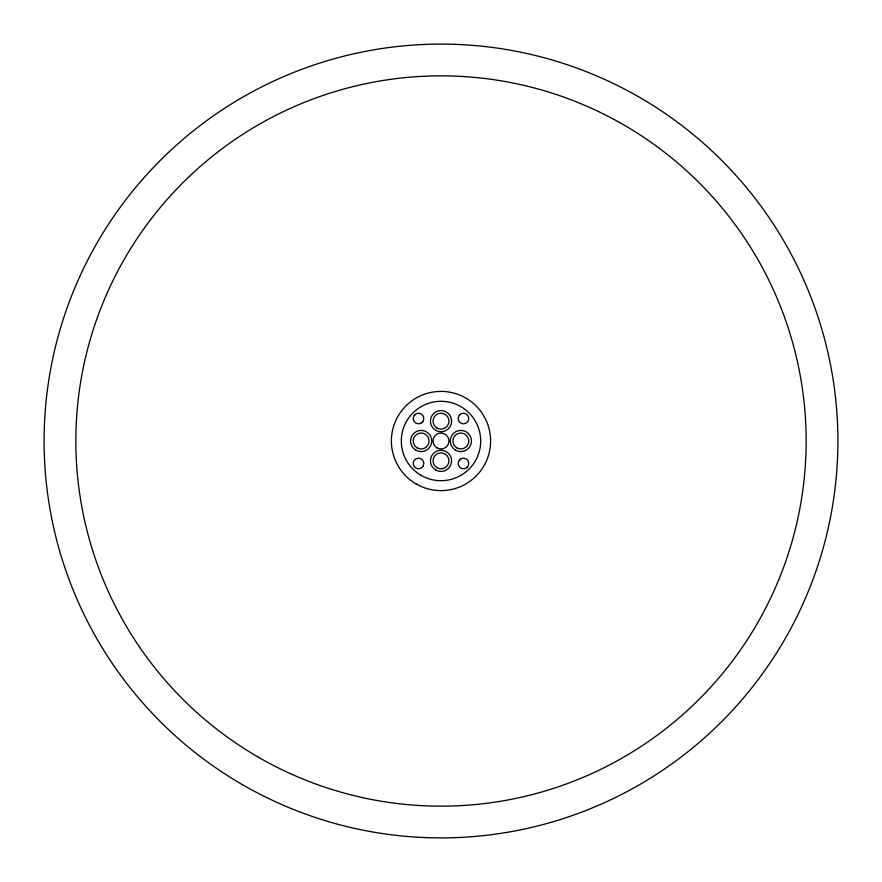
<?xml version="1.0" encoding="UTF-8"?>
<svg xmlns="http://www.w3.org/2000/svg" width="882" height="882" viewBox="0 0 882 882"><rect width="100%" height="100%" fill="white"/><g stroke="black" fill="none" stroke-linecap="round" stroke-linejoin="round"><path stroke-width="1.32" d="M414.297 415.389L415.268 414.397A5.292 5.292 0 0 1 422.698 415.268L423.404 416.447A5.292 5.292 0 0 1 415.389 422.798L414.397 421.828A5.292 5.292 0 0 1 415.268 414.397M421.828 422.698L422.798 421.706M459.313 460.161L460.305 459.202M466.6 467.703L467.592 466.743A5.292 5.292 0 0 0 466.743 459.313L465.564 458.596A5.292 5.292 0 0 0 459.202 466.6L460.161 467.592A5.292 5.292 0 0 0 467.592 466.743M423.184 466.016L422.357 467.129A5.292 5.292 0 0 1 414.871 467.262A5.292 5.292 0 0 1 414.738 459.776L415.819 458.916A5.292 5.292 0 0 1 423.184 466.016M459.743 414.772L458.894 415.852A5.292 5.292 0 0 0 466.049 423.162L467.162 422.324A5.292 5.292 0 0 0 467.228 414.838A5.292 5.292 0 0 0 459.743 414.772M242.55 784.726A396.9 396.9 0 0 0 837.9 441A396.9 396.9 0 0 0 242.55 97.274A396.9 396.9 0 0 0 242.55 784.726M258.426 757.23A365.148 365.148 0 0 0 806.148 441A365.148 365.148 0 0 0 258.426 124.77A365.148 365.148 0 0 0 258.426 757.23M416.194 483.964A49.613 49.613 0 0 0 490.613 441A49.613 49.613 0 0 0 416.194 398.036A49.613 49.613 0 0 0 416.194 483.964M421.155 475.376A39.69 39.69 0 0 0 480.69 441A39.69 39.69 0 0 0 421.155 406.624A39.69 39.69 0 0 0 421.155 475.376M435.708 430.317A10.584 10.584 0 0 0 451.584 421.155A10.584 10.584 0 0 0 435.708 411.993A10.584 10.584 0 0 0 435.708 430.317M415.863 450.162A10.584 10.584 0 0 0 431.739 441A10.584 10.584 0 0 0 415.863 431.838A10.584 10.584 0 0 0 415.863 450.162M435.708 470.007A10.584 10.584 0 0 0 451.584 460.845A10.584 10.584 0 0 0 435.708 451.683A10.584 10.584 0 0 0 435.708 470.007M455.553 450.162A10.584 10.584 0 0 0 471.429 441A10.584 10.584 0 0 0 455.553 431.838A10.584 10.584 0 0 0 455.553 450.162M437.031 467.725A7.938 7.938 0 0 0 448.938 460.845A7.938 7.938 0 0 0 437.031 453.965A7.938 7.938 0 0 0 437.031 467.725M456.876 447.88A7.938 7.938 0 0 0 468.783 441A7.938 7.938 0 0 0 456.876 434.12A7.938 7.938 0 0 0 456.876 447.88M437.031 428.035A7.938 7.938 0 0 0 448.938 421.155A7.938 7.938 0 0 0 437.031 414.275A7.938 7.938 0 0 0 437.031 428.035M417.186 447.88A7.938 7.938 0 0 0 429.093 441A7.938 7.938 0 0 0 417.186 434.12A7.938 7.938 0 0 0 417.186 447.88M437.031 447.88A7.938 7.938 0 0 0 448.938 441A7.938 7.938 0 0 0 437.031 434.12A7.938 7.938 0 0 0 437.031 447.88"/></g></svg>
